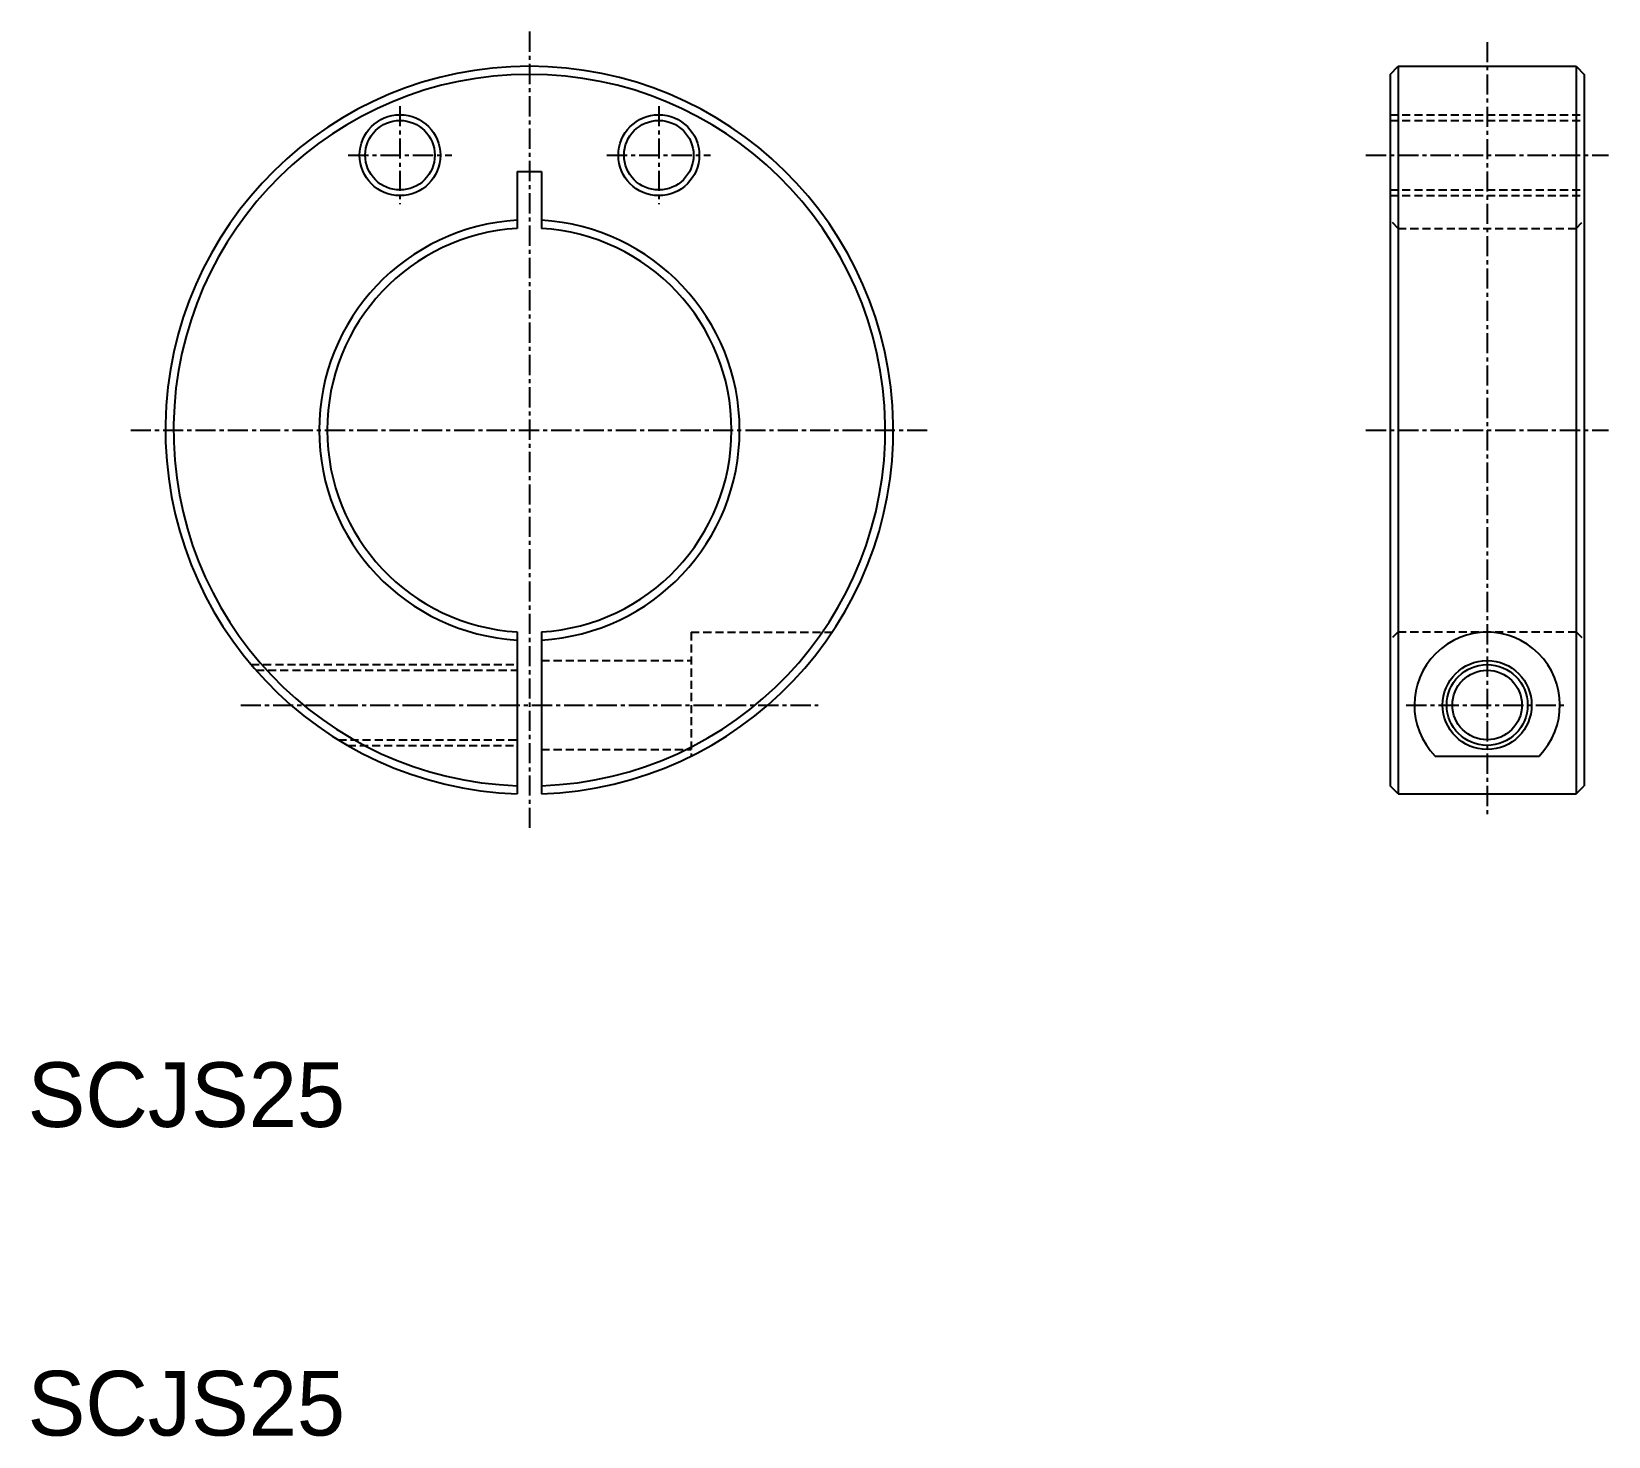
# Model space of a CAD drawing. Extents: x 169 to 266.5, y 206.6 to 293.5.
import ezdxf

# ---------------------------------------------------------------- set-up
doc = ezdxf.new("R2010")
doc.units = 0
doc.linetypes.add('CENTER', pattern=[2, 1.25, -0.25, 0.25, -0.25])
doc.linetypes.add('DASHED', pattern=[0.75, 0.5, -0.25])
doc.layers.get('0').update_dxf_attribs({"linetype": 'CONTINUOUS'})
doc.layers.add('CENTER', color=1, linetype='CENTER')

msp = doc.modelspace()

# ---------------------------------------------------------------- linework, layer by layer
at = {"color": 7, "linetype": 'CONTINUOUS'}
for p, q in [((252.995, 290.846), (253.495, 291.346)), ((252.995, 290.846), (252.995, 246.846)), ((253.495, 291.346), (253.495, 246.346)), ((253.495, 291.346), (264.495, 291.346)), ((264.495, 291.346), (264.495, 246.346)), ((264.495, 291.346), (264.995, 290.846)), ((264.995, 290.846), (264.995, 246.846)), ((199.033, 284.846), (200.533, 284.846)), ((199.033, 284.846), (199.033, 281.324)), ((200.533, 284.846), (200.533, 281.324)), ((264.495, 268.846), (264.496, 268.846)), ((199.033, 256.369), (199.033, 246.359)), ((200.533, 256.369), (200.533, 246.359)), ((255.787, 248.691), (262.204, 248.691)), ((253.495, 246.346), (252.995, 246.846)), ((264.495, 246.346), (264.995, 246.846)), ((253.495, 246.346), (264.495, 246.346))]:
    msp.add_line(p, q, dxfattribs=at)
at = {"color": 3, "linetype": 'DASHED'}
for p, q in [((252.995, 288.346), (264.995, 288.346)), ((252.995, 287.996), (264.995, 287.996)), ((252.995, 283.696), (264.995, 283.696)), ((252.995, 283.346), (264.995, 283.346)), ((253.495, 281.324), (252.995, 281.824)), ((264.495, 281.324), (264.995, 281.824)), ((253.495, 281.324), (264.495, 281.324)), ((209.783, 256.346), (218.491, 256.346)), ((209.783, 256.346), (209.783, 248.691)), ((253.495, 256.369), (252.995, 255.869)), ((253.495, 256.369), (264.495, 256.369)), ((264.495, 256.369), (264.995, 255.869)), ((200.533, 254.596), (209.783, 254.596)), ((182.578, 254.346), (199.033, 254.346)), ((182.879, 253.996), (199.033, 253.996)), ((187.97, 249.696), (199.033, 249.696)), ((188.558, 249.346), (199.033, 249.346)), ((200.533, 249.096), (209.783, 249.096))]:
    msp.add_line(p, q, dxfattribs=at)
at = {"color": 3, "linetype": 'CONTINUOUS'}
for centre in [(191.783, 285.846), (207.783, 285.846), (258.995, 251.846)]:
    msp.add_circle(centre, 2.5, dxfattribs=at)
at = {"color": 7, "linetype": 'CONTINUOUS'}
for centre, radius in [((191.783, 285.846), 2.15), ((207.783, 285.846), 2.15), ((258.995, 251.846), 2.75), ((258.995, 251.846), 2.15)]:
    msp.add_circle(centre, radius, dxfattribs=at)
for centre, radius, start, end in [((199.783, 268.846), 22.5, 271.91021, 268.08979), ((199.783, 268.846), 22, 271.95364, 268.04635), ((199.783, 268.846), 13, 93.30737, 266.69263), ((199.783, 268.846), 13, 273.30736, 86.69264), ((199.783, 268.846), 12.5, 93.43982, 266.56018), ((199.783, 268.846), 12.5, 273.43981, 86.56019), ((258.995, 251.846), 4.5, 315.47228, 224.52772)]:
    msp.add_arc(centre, radius, start, end, dxfattribs=at)
at = {"layer": 'CENTER', "color": 1, "linetype": 'CENTER'}
for p, q in [((199.783, 293.494), (199.783, 244.198)), ((258.995, 292.846), (258.995, 244.846)), ((191.783, 288.883), (191.783, 282.809)), ((207.783, 288.883), (207.783, 282.809)), ((188.578, 285.846), (194.987, 285.846)), ((204.578, 285.846), (210.987, 285.846)), ((251.495, 285.846), (266.495, 285.846)), ((175.135, 268.846), (224.43, 268.846)), ((251.495, 268.846), (266.495, 268.846)), ((181.936, 251.846), (217.629, 251.846)), ((253.995, 251.846), (263.995, 251.846))]:
    msp.add_line(p, q, dxfattribs=at)

# ---------------------------------------------------------------- texts
at = {"color": 7, "linetype": 'CONTINUOUS'}
for p in [(168.762, 225.754), (168.762, 206.674)]:
    msp.add_text('SCJS25', height=4, dxfattribs=at).set_placement(p)

doc.saveas('drawing.dxf')
